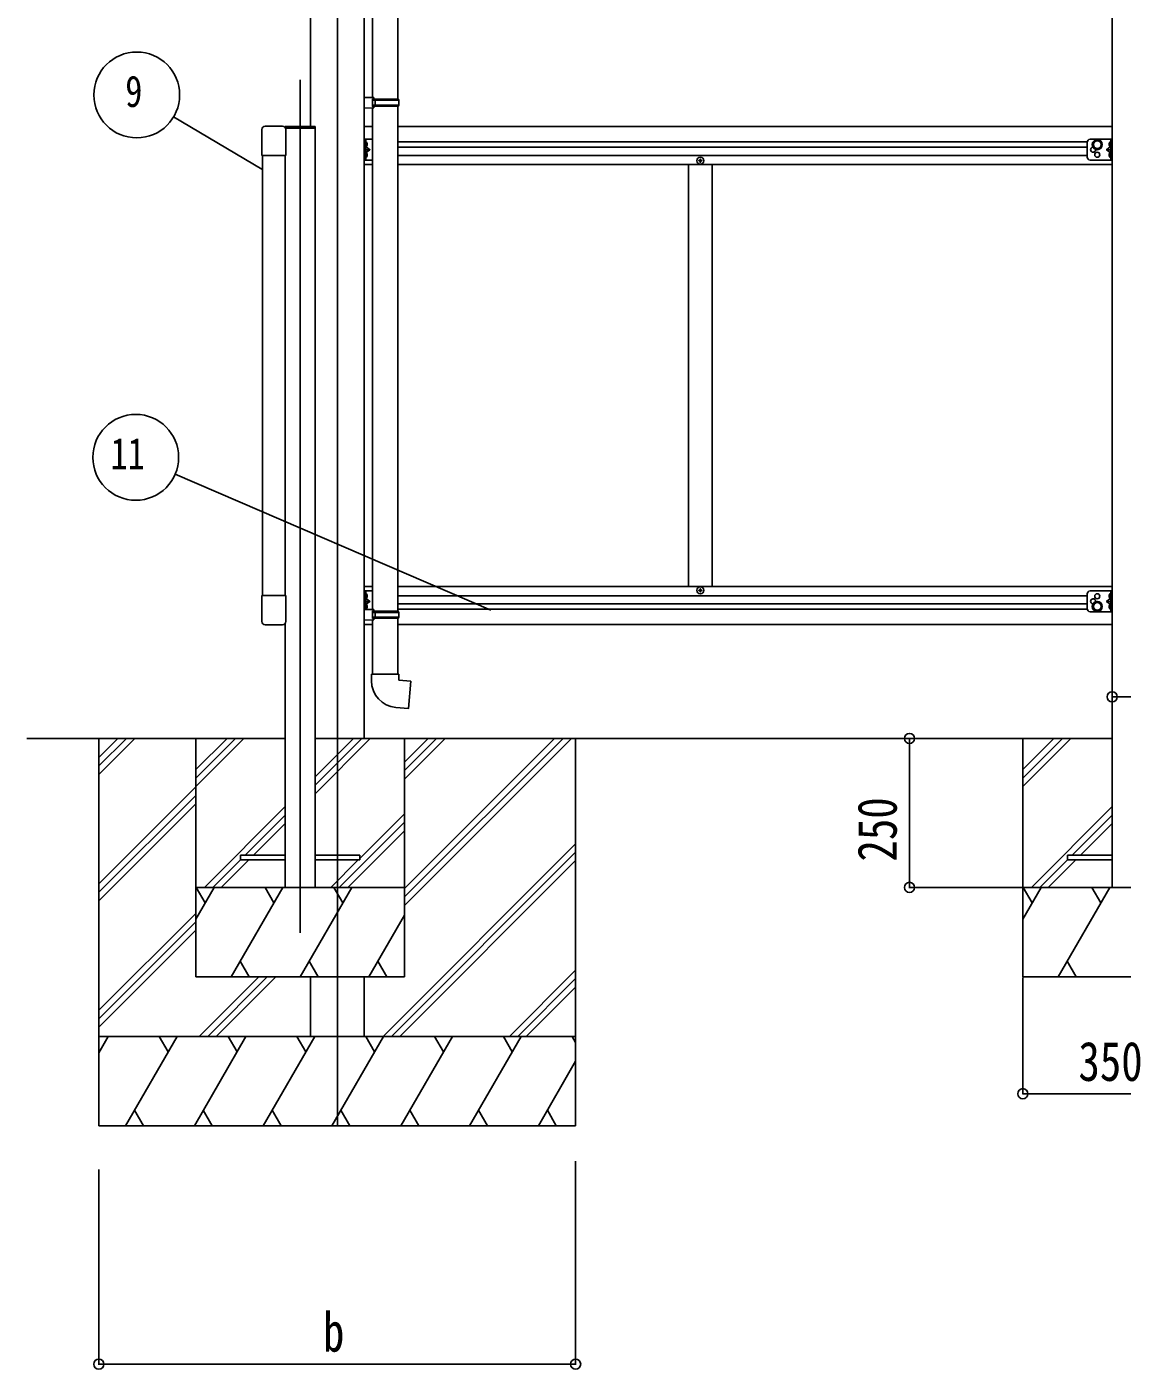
# Model space of a CAD drawing. Units: millimetres, scale not verified. Extents: x -10512 to 10512, y -7425 to 7425.
# Drawn here: x -2477 to -639, y -4607 to -2355 of the extents above; entities that cross this region are included whole.
import ezdxf
from ezdxf.enums import TextEntityAlignment as Align

# ---------------------------------------------------------------- set-up
doc = ezdxf.new("R2010")
doc.units = ezdxf.units.MM
doc.header["$LTSCALE"] = 30
for name, color, linetype in [('0-3_YKK_12', 2, 'Continuous'), ('0-4_YKK_13', 4, 'Continuous'), ('0-5_YKK_A1', 4, 'Continuous'), ('0-6_YKK_D', 6, 'Continuous')]:
    doc.layers.add(name, color=color, linetype=linetype)
doc.styles.add('ＭＳ ゴシック', font='')
doc.styles.get('ＭＳ ゴシック').set_extended_font_data('MS Gothic')

msp = doc.modelspace()

# ---------------------------------------------------------------- linework, layer by layer
at = {"layer": '0-3_YKK_12'}
msp.add_line((-2017.98, -3875.31), (-2017.98, -2443.61), dxfattribs=at)
msp.add_lwpolyline([(-1955.48, -1024.35), (-1955.48, -3548.76), (-1955.48, -3948.76), (-1955.48, -4198.76)], dxfattribs=at)
at = {"layer": '0-4_YKK_13'}
for p, q in [((-1896.28, -2473.38), (-1896.28, -1631.24)), ((-1854.28, -2475.94), (-1854.28, -1628.68)), ((-1894.28, -2473.44), (-1910.28, -2472.97)), ((-1910.28, -2472.97), (-1910.28, -2490.91)), ((-1894.28, -2475.44), (-1896.28, -2475.44)), ((-1853.28, -2475.94), (-1896.28, -2475.94)), ((-1894.28, -2475.44), (-1894.28, -2473.44)), ((-1891.81, -2477.94), (-1891.38, -2475.94)), ((-1852.28, -2477.94), (-1853.28, -2475.94)), ((-1894.28, -2490.44), (-1910.28, -2490.91)), ((-1852.28, -2477.94), (-1896.28, -2477.94)), ((-1852.28, -2485.94), (-1896.28, -2485.94)), ((-1853.28, -2487.94), (-1896.28, -2487.94)), ((-1896.28, -2490.49), (-1896.28, -3332.63)), ((-1894.28, -2490.44), (-1894.28, -2488.44)), ((-1854.28, -2487.94), (-1854.28, -3335.19)), ((-1852.28, -2485.94), (-1853.28, -2487.94)), ((-1852.28, -2477.94), (-1852.28, -2485.94)), ((-2076.48, -2521.26), (-2047.48, -2521.26)), ((-2042.98, -2521.76), (-1992.98, -2521.76)), ((-2042.98, -2521.76), (-2042.98, -2523.59)), ((-1992.98, -2524.76), (-1992.98, -2521.76)), ((-2081.98, -2570.46), (-2081.98, -2526.76)), ((-2042.36, -2524.76), (-1992.98, -2524.76)), ((-2041.98, -2526.76), (-2041.98, -2570.46)), ((-1910.28, -2578.26), (-1910.28, -2543.26)), ((-1896.28, -2543.26), (-1910.28, -2543.26)), ((-1907.78, -2578.26), (-1907.78, -2543.26)), ((-692.48, -2543.26), (-655.48, -2543.26)), ((-657.98, -2578.26), (-657.98, -2543.26)), ((-655.48, -2578.26), (-655.48, -2543.26)), ((-1907.76, -2550.61), (-1908.37, -2551.76)), ((-1907.76, -2552.9), (-1908.37, -2551.76)), ((-1907.78, -2547.06), (-1907.5, -2547.06)), ((-1907.78, -2547.06), (-1907.78, -2556.46)), ((-1907.5, -2556.46), (-1907.78, -2556.46)), ((-1907.78, -2560.76), (-1900.78, -2560.76)), ((-1907.5, -2565.06), (-1907.78, -2565.06)), ((-1907.78, -2574.46), (-1907.78, -2565.06)), ((-1905.68, -2549.61), (-1907.69, -2550.61)), ((-1905.68, -2553.91), (-1907.69, -2552.9)), ((-1905.68, -2567.61), (-1907.69, -2568.61)), ((-1907.5, -2547.06), (-1907.5, -2556.46)), ((-1907.5, -2574.46), (-1907.5, -2565.06)), ((-697.48, -2573.26), (-697.48, -2548.26)), ((-657.98, -2560.76), (-664.98, -2560.76)), ((-660.09, -2549.61), (-658.08, -2550.61)), ((-660.09, -2553.91), (-658.08, -2552.9)), ((-660.09, -2567.61), (-658.08, -2568.61)), ((-657.98, -2547.06), (-658.27, -2547.06)), ((-658.27, -2547.06), (-658.27, -2556.46)), ((-658.27, -2556.46), (-657.98, -2556.46)), ((-658.27, -2565.06), (-657.98, -2565.06)), ((-658.27, -2574.46), (-658.27, -2565.06)), ((-658.01, -2550.61), (-657.4, -2551.76)), ((-658.01, -2552.9), (-657.4, -2551.76)), ((-657.98, -2547.06), (-657.98, -2556.46)), ((-657.98, -2574.46), (-657.98, -2565.06)), ((-2041.98, -2570.46), (-2081.98, -2570.46)), ((-1896.28, -2578.26), (-1910.28, -2578.26)), ((-1907.76, -2568.61), (-1908.37, -2569.76)), ((-1907.76, -2570.9), (-1908.37, -2569.76)), ((-1907.78, -2574.46), (-1907.5, -2574.46)), ((-1905.68, -2571.91), (-1907.69, -2570.9)), ((-1347.98, -2579.76), (-1348.98, -2579.76)), ((-692.48, -2578.26), (-655.48, -2578.26)), ((-660.09, -2571.91), (-658.08, -2570.9)), ((-657.98, -2574.46), (-658.27, -2574.46)), ((-658.01, -2568.61), (-657.4, -2569.76)), ((-658.01, -2570.9), (-657.4, -2569.76)), ((-2081.98, -3309.06), (-2081.98, -3352.76)), ((-2041.98, -3309.06), (-2081.98, -3309.06)), ((-2041.98, -3352.76), (-2041.98, -3309.06)), ((-1910.28, -3301.26), (-1910.28, -3336.26)), ((-1896.28, -3301.26), (-1910.28, -3301.26)), ((-1907.76, -3308.61), (-1908.37, -3309.76)), ((-1907.76, -3310.9), (-1908.37, -3309.76)), ((-1907.78, -3301.26), (-1907.78, -3332.29)), ((-1907.78, -3305.06), (-1907.5, -3305.06)), ((-1907.78, -3305.06), (-1907.78, -3314.46)), ((-1905.68, -3307.61), (-1907.69, -3308.61)), ((-1905.68, -3311.91), (-1907.69, -3310.9)), ((-1907.5, -3305.06), (-1907.5, -3314.46)), ((-1347.98, -3299.76), (-1348.98, -3299.76)), ((-697.48, -3306.26), (-697.48, -3331.26)), ((-692.48, -3301.26), (-655.48, -3301.26)), ((-660.09, -3307.61), (-658.08, -3308.61)), ((-660.09, -3311.91), (-658.08, -3310.9)), ((-657.98, -3305.06), (-658.27, -3305.06)), ((-658.27, -3305.06), (-658.27, -3314.46)), ((-658.01, -3308.61), (-657.4, -3309.76)), ((-658.01, -3310.9), (-657.4, -3309.76)), ((-657.98, -3301.26), (-657.98, -3336.26)), ((-657.98, -3305.06), (-657.98, -3314.46)), ((-655.48, -3301.26), (-655.48, -3336.26)), ((-1894.28, -3332.69), (-1910.28, -3332.22)), ((-1910.28, -3350.16), (-1910.28, -3332.22)), ((-1907.76, -3326.61), (-1908.37, -3327.76)), ((-1907.76, -3328.9), (-1908.37, -3327.76)), ((-1907.5, -3314.46), (-1907.78, -3314.46)), ((-1907.78, -3318.76), (-1900.78, -3318.76)), ((-1907.5, -3323.06), (-1907.78, -3323.06)), ((-1907.78, -3332.46), (-1907.78, -3323.06)), ((-1907.78, -3332.46), (-1907.5, -3332.46)), ((-1905.68, -3325.61), (-1907.69, -3326.61)), ((-1905.68, -3329.91), (-1907.69, -3328.9)), ((-1907.5, -3332.46), (-1907.5, -3323.06)), ((-1894.28, -3332.69), (-1894.28, -3334.69)), ((-657.98, -3318.76), (-664.98, -3318.76)), ((-660.09, -3325.61), (-658.08, -3326.61)), ((-660.09, -3329.91), (-658.08, -3328.9)), ((-658.27, -3314.46), (-657.98, -3314.46)), ((-658.27, -3323.06), (-657.98, -3323.06)), ((-658.27, -3332.46), (-658.27, -3323.06)), ((-657.98, -3332.46), (-658.27, -3332.46)), ((-658.01, -3326.61), (-657.4, -3327.76)), ((-658.01, -3328.9), (-657.4, -3327.76)), ((-657.98, -3332.46), (-657.98, -3323.06)), ((-1894.28, -3349.69), (-1910.28, -3350.16)), ((-1853.28, -3335.19), (-1896.28, -3335.19)), ((-1852.28, -3337.19), (-1896.28, -3337.19)), ((-1852.28, -3345.19), (-1896.28, -3345.19)), ((-1853.28, -3347.19), (-1896.28, -3347.19)), ((-1894.28, -3347.69), (-1896.28, -3347.69)), ((-1896.28, -3349.75), (-1896.28, -3441.19)), ((-1894.28, -3347.69), (-1894.28, -3349.69)), ((-1891.81, -3345.19), (-1891.38, -3347.19)), ((-1854.28, -3347.19), (-1854.28, -3441.19)), ((-1852.28, -3337.19), (-1853.28, -3335.19)), ((-1852.28, -3345.19), (-1853.28, -3347.19)), ((-1852.28, -3345.19), (-1852.28, -3337.19)), ((-692.48, -3336.26), (-655.48, -3336.26)), ((-2076.48, -3358.26), (-2047.48, -3358.26)), ((-1852.28, -3441.19), (-1898.28, -3441.19)), ((-1898.28, -3441.19), (-1898.28, -3452.1)), ((-1852.28, -3451.19), (-1852.28, -3441.19)), ((-2042.99, -3744.76), (-2117.99, -3744.76)), ((-1992.99, -3752.76), (-1917.99, -3752.76)), ((-655.48, -3744.76), (-730.48, -3744.76))]:
    msp.add_line(p, q, dxfattribs=at)
for points in [[(-1894.28, -2488.44), (-1896.28, -2488.44), (-1896.28, -2475.44)], [(-1891.81, -2477.94), (-1891.81, -2485.94), (-1891.38, -2487.94)], [(-1907.19, -2565.33), (-1900.78, -2560.76), (-1907.19, -2556.18)], [(-658.58, -2565.33), (-664.98, -2560.76), (-658.58, -2556.18)], [(-1348.98, -2579.76), (-1348.98, -2578.76), (-1347.98, -2578.76)], [(-1346.98, -2577.76), (-1346.98, -2576.76), (-1345.98, -2576.76), (-1345.98, -2577.76)], [(-1345.98, -2580.76), (-1345.98, -2581.76), (-1346.98, -2581.76), (-1346.98, -2580.76)], [(-1344.98, -2578.76), (-1343.98, -2578.76), (-1343.98, -2579.76), (-1344.98, -2579.76)], [(-1348.98, -3299.76), (-1348.98, -3300.76), (-1347.98, -3300.76)], [(-1345.98, -3298.76), (-1345.98, -3297.76), (-1346.98, -3297.76), (-1346.98, -3298.76)], [(-1346.98, -3301.76), (-1346.98, -3302.76), (-1345.98, -3302.76), (-1345.98, -3301.76)], [(-1344.98, -3300.76), (-1343.98, -3300.76), (-1343.98, -3299.76), (-1344.98, -3299.76)], [(-1907.19, -3314.18), (-1900.78, -3318.76), (-1907.19, -3323.33)], [(-658.58, -3314.18), (-664.98, -3318.76), (-658.58, -3323.33)], [(-1894.28, -3334.69), (-1896.28, -3334.69), (-1896.28, -3347.69)], [(-1891.81, -3345.19), (-1891.81, -3337.19), (-1891.38, -3335.19)], [(-1857.21, -3496.93), (-1836.37, -3498.76), (-1832.36, -3452.93), (-1852.28, -3451.19)], [(-2117.99, -3744.76), (-2117.99, -3752.76), (-2042.99, -3752.76)], [(-1917.99, -3752.76), (-1917.99, -3744.76), (-1992.99, -3744.76)], [(-730.48, -3744.76), (-730.48, -3752.76), (-655.48, -3752.76)]]:
    msp.add_lwpolyline(points, dxfattribs=at)
for points in [[(-680.48, -2544.75), (-673.98, -2548.5), (-673.98, -2556.01), (-680.48, -2559.76), (-686.98, -2556.01), (-686.98, -2548.5)], [(-680.48, -3334.76), (-673.98, -3331.01), (-673.98, -3323.5), (-680.48, -3319.75), (-686.98, -3323.5), (-686.98, -3331.01)]]:
    msp.add_lwpolyline(points, close=True, dxfattribs=at)
for centre, radius in [((-680.48, -2552.26), 8.5), ((-680.48, -2552.26), 7.5), ((-680.48, -2552.26), 6.5), ((-680.48, -2569.26), 4.25), ((-1346.48, -2579.26), 5.9), ((-1346.48, -3300.26), 5.9), ((-680.48, -3310.26), 4.25), ((-680.48, -3327.26), 8.5), ((-680.48, -3327.26), 7.5), ((-680.48, -3327.26), 6.5)]:
    msp.add_circle(centre, radius, dxfattribs=at)
for centre, radius, start, end in [((-2076.48, -2526.76), 5.5, 90, 180), ((-2047.48, -2526.76), 5.5, 0, 90), ((-692.48, -2548.26), 5, 90, 180), ((-1911.38, -2551.76), 6.1, 309.60193, 50.39807), ((-1911.38, -2569.76), 6.1, 309.60193, 50.39807), ((-687.48, -2560.76), 4.25, 94.76077, 6.29431), ((-654.38, -2551.76), 6.1, 129.60193, 230.39807), ((-654.38, -2569.76), 6.1, 129.60193, 230.39807), ((-1347.98, -2577.76), 1, 270, 0), ((-1347.98, -2580.76), 1, 0, 90), ((-1344.98, -2577.76), 1, 180, 270), ((-1344.98, -2580.76), 1, 90, 180), ((-692.48, -2573.26), 5, 180, 270), ((-1911.38, -3309.76), 6.1, 309.60193, 50.39807), ((-1347.98, -3298.76), 1, 270, 0), ((-1347.98, -3301.76), 1, 0, 90), ((-1344.98, -3298.76), 1, 180, 270), ((-1344.98, -3301.76), 1, 90, 180), ((-692.48, -3306.26), 5, 90, 180), ((-654.38, -3309.76), 6.1, 129.60193, 230.39807), ((-1911.38, -3327.76), 6.1, 309.60193, 50.39807), ((-692.48, -3331.26), 5, 180, 270), ((-687.48, -3318.76), 4.25, 353.70569, 265.23923), ((-654.38, -3327.76), 6.1, 129.60193, 230.39807), ((-2076.48, -3352.76), 5.5, 180, 270), ((-2047.48, -3352.76), 5.5, 270, 0), ((-1853.28, -3452.1), 45, 180, 265)]:
    msp.add_arc(centre, radius, start, end, dxfattribs=at)
at = {"layer": '0-5_YKK_A1'}
for p, q in [((-2000.68, -1419.76), (-2000.68, -2521.76)), ((-1910.28, -1419.76), (-1910.28, -3548.76)), ((-655.48, -1435.76), (-655.48, -3798.76)), ((-1896.28, -2521.76), (-1910.28, -2521.76)), ((-655.48, -2521.76), (-1854.28, -2521.76)), ((-1992.98, -3798.76), (-1992.98, -2524.76)), ((-1854.28, -2547.76), (-697.46, -2547.76)), ((-1854.28, -2556.76), (-697.48, -2556.76)), ((-2080.98, -3309.06), (-2080.98, -2570.46)), ((-2042.98, -2570.46), (-2042.98, -3309.06)), ((-1896.28, -2585.76), (-1910.28, -2585.76)), ((-1854.28, -2570.26), (-697.48, -2570.26)), ((-655.48, -2585.76), (-1854.28, -2585.76)), ((-1366.48, -3293.76), (-1366.48, -2585.76)), ((-1326.48, -3293.76), (-1326.48, -2585.76)), ((-1910.28, -3293.76), (-1896.28, -3293.76)), ((-1854.28, -3293.76), (-655.48, -3293.76)), ((-1854.28, -3309.26), (-697.48, -3309.26)), ((-1854.28, -3322.76), (-697.48, -3322.76)), ((-1854.28, -3331.76), (-697.46, -3331.76)), ((-2042.98, -3798.76), (-2042.98, -3355.92)), ((-1910.28, -3357.76), (-1896.28, -3357.76)), ((-1854.28, -3357.76), (-655.48, -3357.76)), ((-2476.52, -3548.76), (-2042.98, -3548.76)), ((-2355.68, -3548.76), (-2355.68, -4198.76)), ((-2355.68, -3609.09), (-2295.35, -3548.76)), ((-2355.68, -3594.94), (-2309.5, -3548.76)), ((-2355.68, -3580.8), (-2323.64, -3548.76)), ((-2192.98, -3548.76), (-2192.98, -3948.76)), ((-2192.98, -3601.1), (-2140.64, -3548.76)), ((-2192.98, -3615.25), (-2126.49, -3548.76)), ((-2192.98, -3629.39), (-2112.35, -3548.76)), ((-1992.98, -3548.76), (-655.48, -3548.76)), ((-1992.98, -3641.52), (-1900.22, -3548.76)), ((-1992.98, -3627.38), (-1914.36, -3548.76)), ((-1992.98, -3613.24), (-1928.5, -3548.76)), ((-1842.98, -3829.02), (-1562.72, -3548.76)), ((-1842.98, -3800.73), (-1591.01, -3548.76)), ((-1842.98, -3814.87), (-1576.86, -3548.76)), ((-1842.98, -3616.89), (-1774.85, -3548.76)), ((-1842.98, -3602.74), (-1789, -3548.76)), ((-1842.98, -3588.6), (-1803.14, -3548.76)), ((-1842.98, -3948.76), (-1842.98, -3548.76)), ((-1555.68, -3548.76), (-1555.68, -4198.76)), ((-805.48, -3548.76), (-805.48, -3948.76)), ((-805.48, -3601.1), (-753.14, -3548.76)), ((-805.48, -3615.25), (-738.99, -3548.76)), ((-805.48, -3629.39), (-724.85, -3548.76)), ((-2355.68, -3792.93), (-2192.98, -3630.23)), ((-2355.68, -3807.07), (-2192.98, -3644.38)), ((-2355.68, -3821.22), (-2192.98, -3658.52)), ((-2178.51, -3798.76), (-2042.98, -3663.24)), ((-791.01, -3798.76), (-655.48, -3663.24)), ((-2110.36, -3744.76), (-2042.98, -3677.38)), ((-2096.22, -3744.76), (-2042.98, -3691.52)), ((-1952.23, -3798.76), (-1842.98, -3689.51)), ((-1917.99, -3750.37), (-1842.98, -3675.37)), ((-722.86, -3744.76), (-655.48, -3677.38)), ((-708.72, -3744.76), (-655.48, -3691.52)), ((-1938.09, -3798.76), (-1842.98, -3703.65)), ((-1878.88, -4048.76), (-1555.68, -3725.57)), ((-2164.36, -3798.76), (-2117.99, -3752.38)), ((-2150.22, -3798.76), (-2104.22, -3752.76)), ((-1966.37, -3798.76), (-1920.37, -3752.76)), ((-1864.73, -4048.76), (-1555.68, -3739.71)), ((-1850.59, -4048.76), (-1555.68, -3753.85)), ((-776.86, -3798.76), (-730.49, -3752.38)), ((-762.72, -3798.76), (-716.72, -3752.76)), ((-2192.98, -3798.76), (-1842.98, -3798.76)), ((-2192.98, -3851.87), (-2162.32, -3798.76)), ((-2177.32, -3824.74), (-2192.32, -3798.76)), ((-2133.45, -3948.76), (-2046.85, -3798.76)), ((-2061.85, -3824.74), (-2076.85, -3798.76)), ((-2017.98, -3948.76), (-1931.38, -3798.76)), ((-1946.38, -3824.74), (-1961.38, -3798.76)), ((-805.48, -3798.76), (-455.48, -3798.76)), ((-805.48, -3851.87), (-774.82, -3798.76)), ((-789.82, -3824.74), (-804.82, -3798.76)), ((-745.95, -3948.76), (-659.35, -3798.76)), ((-674.35, -3824.74), (-689.35, -3798.76)), ((-2355.68, -4005.06), (-2192.98, -3842.37)), ((-1902.51, -3948.76), (-1842.98, -3845.65)), ((-2355.68, -4019.21), (-2192.98, -3856.51)), ((-2355.68, -4033.35), (-2192.98, -3870.65)), ((-2118.45, -3922.78), (-2103.45, -3948.76)), ((-2002.98, -3922.78), (-1987.98, -3948.76)), ((-1887.51, -3922.78), (-1872.51, -3948.76)), ((-1666.74, -4048.76), (-1555.68, -3937.7)), ((-730.95, -3922.78), (-715.95, -3948.76)), ((-2192.98, -3948.76), (-1842.98, -3948.76)), ((-2187.24, -4048.76), (-2087.24, -3948.76)), ((-2173.1, -4048.76), (-2073.1, -3948.76)), ((-2158.96, -4048.76), (-2058.96, -3948.76)), ((-2000.68, -3948.76), (-2000.68, -4048.76)), ((-1910.28, -3948.76), (-1910.28, -4048.76)), ((-1652.6, -4048.76), (-1555.68, -3951.84)), ((-805.48, -3948.76), (-455.48, -3948.76)), ((-1638.46, -4048.76), (-1555.68, -3965.98)), ((-1555.68, -4048.76), (-2355.68, -4048.76)), ((-2355.68, -4076.26), (-2339.81, -4048.76)), ((-2310.94, -4198.76), (-2224.34, -4048.76)), ((-2239.34, -4074.74), (-2254.34, -4048.75)), ((-2195.47, -4198.75), (-2108.87, -4048.76)), ((-2123.87, -4074.74), (-2138.87, -4048.76)), ((-2080, -4198.76), (-1993.4, -4048.76)), ((-2008.4, -4074.74), (-2023.4, -4048.76)), ((-1964.53, -4198.76), (-1877.93, -4048.76)), ((-1892.93, -4074.74), (-1907.93, -4048.75)), ((-1849.06, -4198.76), (-1762.46, -4048.76)), ((-1777.46, -4074.74), (-1792.46, -4048.76)), ((-1733.59, -4198.76), (-1646.98, -4048.76)), ((-1676.99, -4048.76), (-1661.99, -4074.74)), ((-1561.52, -4048.76), (-1555.68, -4058.86)), ((-1618.12, -4198.76), (-1555.68, -4090.62)), ((-2295.94, -4172.78), (-2280.94, -4198.76)), ((-2180.47, -4172.78), (-2165.47, -4198.75)), ((-2065, -4172.77), (-2050, -4198.76)), ((-1949.53, -4172.78), (-1934.53, -4198.76)), ((-1834.06, -4172.78), (-1819.06, -4198.76)), ((-1718.59, -4172.78), (-1703.59, -4198.76)), ((-1603.12, -4172.78), (-1588.12, -4198.76)), ((-2355.68, -4198.76), (-1555.68, -4198.76))]:
    msp.add_line(p, q, dxfattribs=at)
at = {"layer": '0-6_YKK_D'}
for p, q in [((-2082.28, -2593.38), (-2230.22, -2505.65)), ((-1697.78, -3333.7), (-2227.71, -3105.56)), ((-655.48, -3439.8), (-655.48, -3480.05)), ((-806.48, -3548.76), (-996.45, -3548.76)), ((-995.45, -3548.76), (-995.45, -3798.76)), ((-806.48, -3798.76), (-996.45, -3798.76)), ((-805.48, -3949.76), (-805.48, -4146.03)), ((-805.48, -4145.03), (-455.48, -4145.03)), ((-2355.68, -4272.29), (-2355.68, -4599.76)), ((-1555.68, -4258.08), (-1555.68, -4599.76)), ((-2355.68, -4598.76), (-1555.68, -4598.76))]:
    msp.add_line(p, q, dxfattribs=at)
msp.add_lwpolyline([(-655.48, -3479.05), (-605.48, -3479.05), (-462.55, -3479.05)], dxfattribs=at)
for centre, radius in [((-2292.15, -2468.93), 72), ((-2293.84, -3077.09), 72), ((-655.48, -3479.05), 8.5), ((-995.45, -3548.76), 8.5), ((-995.45, -3798.76), 8.5), ((-805.48, -4145.03), 8.5), ((-2355.68, -4598.76), 8.5), ((-1555.68, -4598.76), 8.5)]:
    msp.add_circle(centre, radius, dxfattribs=at)

# ---------------------------------------------------------------- texts
at = {"layer": '0-6_YKK_D', "style": 'ＭＳ ゴシック', "width": 0.8}
for s, height, p in [('9', 52.79, (-2311.35, -2504.93)), ('11', 52.79, (-2336.08, -3113.09)), ('350', 65.98, (-712.08, -4143.36)), ('b', 65.98, (-1979.68, -4597.46))]:
    msp.add_text(s, height=height, dxfattribs=at).set_placement(p, align=Align.BOTTOM_LEFT)
msp.add_text('250', height=65.98, rotation=90, dxfattribs=at).set_placement((-997.12, -3755.36), align=Align.BOTTOM_LEFT)

doc.saveas('drawing.dxf')
